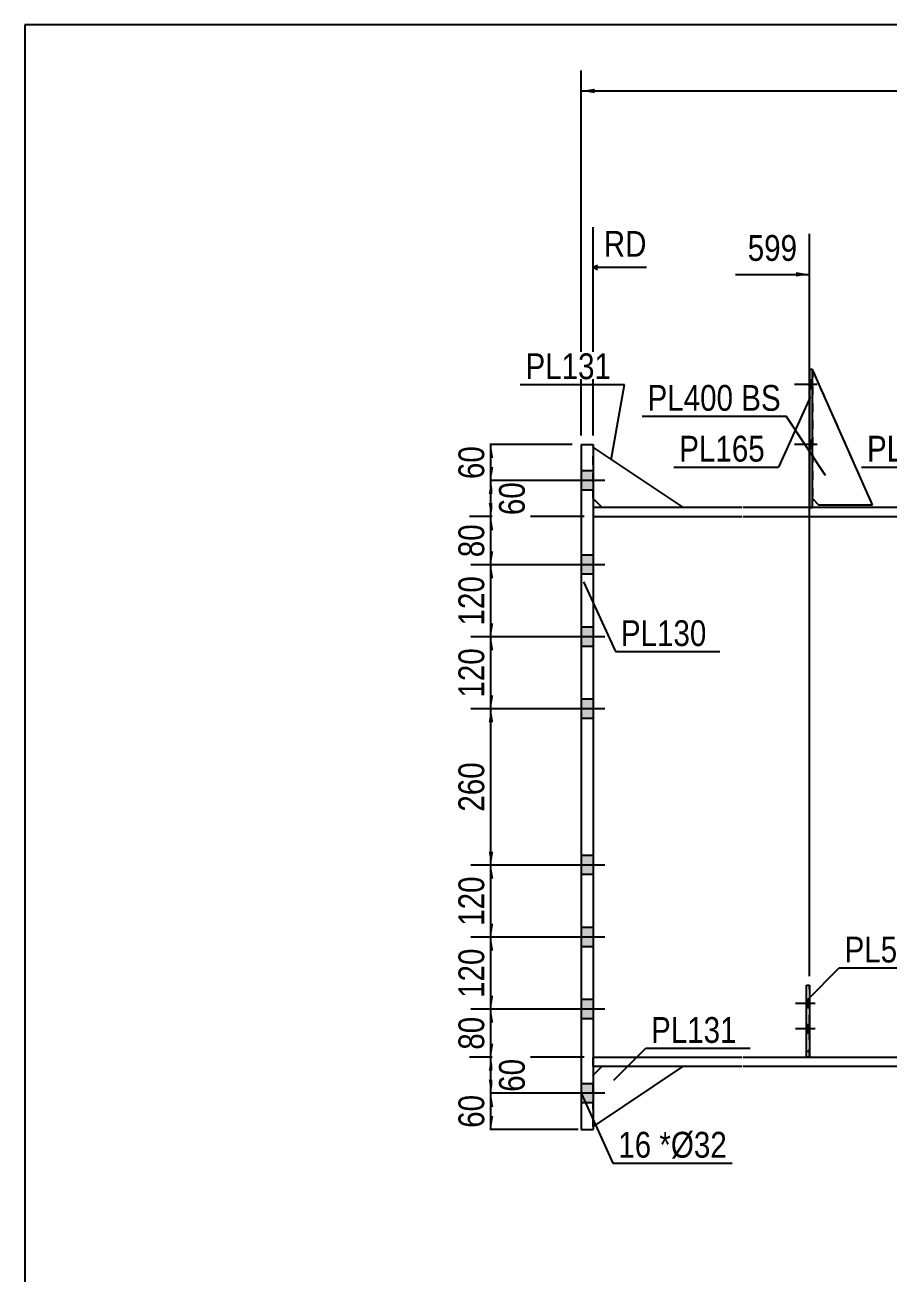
# Model space of a CAD drawing. Header units: millimetres. Extents: x -66 to 337, y -192 to 85.
# Drawn here: x -63.1 to 32.7, y -53.9 to 84.6 of the extents above; entities that cross this region are included whole.
import ezdxf

# ---------------------------------------------------------------- set-up
doc = ezdxf.new("R2010")
doc.units = ezdxf.units.MM
doc.linetypes.add('DXK_LINE_DOT1', pattern=[1.8814, 0.9407, -0.9407])
doc.linetypes.add('DXK_LINE_DOT2', pattern=[3.9198, 1.9599, -1.9599])
doc.styles.add('Arial Narrow', font='ARIALN.TTF', dxfattribs={"height": 0.2})

# ---------------------------------------------------------------- blocks, each defined once
blk = doc.blocks.new('Unknown-627020122-1200')
at = {"color": 5, "linetype": 'Continuous'}
for p, q in [((336.94, 84.57), (-63.06, 84.57)), ((-63.06, 84.57), (-63.06, -192.43))]:
    blk.add_line(p, q, dxfattribs=at)
blk = doc.blocks.new('Part-627020122-1307 - 1220')
at = {"color": 2, "linetype": 'Continuous'}
for p, q in [((31.02, 31.33), (24.36, 46.33)), ((24.36, 32), (25.02, 31.33)), ((25.02, 31.33), (31.02, 31.33))]:
    blk.add_line(p, q, dxfattribs=at)
at = {"color": 7, "linetype": 'DXK_LINE_DOT1'}
blk.add_line((24.36, 46.33), (24.36, 32), dxfattribs=at)
blk = doc.blocks.new('Part-627020122-1329 - 1220')
at = {"color": 2, "linetype": 'Continuous'}
for p, q in [((23.7, -29.99), (23.7, -21.99)), ((23.7, -21.99), (24.03, -21.99)), ((24.03, -21.99), (24.03, -29.99)), ((24.03, -29.99), (23.7, -29.99))]:
    blk.add_line(p, q, dxfattribs=at)
at = {"color": 7, "linetype": 'DXK_LINE_DOT1'}
blk.add_line((23.7, -29.33), (24.03, -29.33), dxfattribs=at)
blk = doc.blocks.new('Part-627020122-1516 - 1220')
at = {"color": 2, "linetype": 'Continuous'}
for p, q in [((0, 31), (0, 30)), ((16.53, 31), (0, 31)), ((37.56, 31), (16.63, 31)), ((58.39, 31), (37.66, 31)), ((65.03, 31), (58.49, 31)), ((65.03, 30), (65.03, 31)), ((0, 30), (16.53, 30)), ((16.63, 30), (37.56, 30)), ((37.66, 30), (58.39, 30)), ((58.49, 30), (65.03, 30))]:
    blk.add_line(p, q, dxfattribs=at)
blk = doc.blocks.new('Part-627020122-1648 - 1220')
at = {"color": 2, "linetype": 'Continuous'}
for p, q in [((0, -31), (0, -30)), ((0, -30), (16.53, -30)), ((16.63, -30), (37.56, -30)), ((37.66, -30), (58.39, -30)), ((58.49, -30), (65.03, -30)), ((65.03, -31), (65.03, -30)), ((0, -31), (16.53, -31)), ((16.63, -31), (37.56, -31)), ((37.66, -31), (58.39, -31)), ((58.49, -31), (65.03, -31))]:
    blk.add_line(p, q, dxfattribs=at)
blk = doc.blocks.new('Part-627020122-1692 - 1220')
at = {"color": 2, "linetype": 'Continuous'}
for p, q in [((-1.33, 38), (0, 38)), ((-1.33, 38), (-1.33, -38)), ((0, 38), (0, -38)), ((-1.33, -38), (0, -38))]:
    blk.add_line(p, q, dxfattribs=at)
blk = doc.blocks.new('Part-627020122-1714 - 1220')
at = {"color": 2, "linetype": 'Continuous'}
for p, q in [((10, -31), (0, -37.67)), ((0, -32), (1, -31))]:
    blk.add_line(p, q, dxfattribs=at)
at = {"color": 7, "linetype": 'DXK_LINE_DOT1'}
for p, q in [((1, -31), (10, -31)), ((0, -37.67), (0, -32))]:
    blk.add_line(p, q, dxfattribs=at)
blk = doc.blocks.new('Part-627020122-1719 - 1220')
at = {"color": 2, "linetype": 'Continuous'}
for p, q in [((0, 37.67), (10, 31)), ((1, 31), (0, 32))]:
    blk.add_line(p, q, dxfattribs=at)
at = {"color": 7, "linetype": 'DXK_LINE_DOT1'}
for p, q in [((0, 32), (0, 37.67)), ((10, 31), (1, 31))]:
    blk.add_line(p, q, dxfattribs=at)
blk = doc.blocks.new('Part-627020122-1792 - 1220')
at = {"color": 2, "linetype": 'Continuous'}
for p, q in [((24.36, 46.33), (24.02, 46.33)), ((24.02, 46.33), (24.02, 31)), ((24.36, 31), (24.36, 46.33))]:
    blk.add_line(p, q, dxfattribs=at)
at = {"color": 7, "linetype": 'DXK_LINE_DOT1'}
blk.add_line((24.02, 31), (24.36, 31), dxfattribs=at)
blk = doc.blocks.new('Part-627020122-1829 - 1220')
at = {"color": 7, "linetype": 'DXK_LINE_DOT1'}
for p, q in [((31.02, 31.33), (24.36, 46.33)), ((24.36, 32), (25.02, 31.33)), ((25.02, 31.33), (31.02, 31.33))]:
    blk.add_line(p, q, dxfattribs=at)
blk = doc.blocks.new('Part-627020122-1834 - 1220')
at = {"color": 7, "linetype": 'DXK_LINE_DOT1'}
for p, q in [((23.7, -29.99), (23.7, -21.99)), ((23.7, -21.99), (24.03, -21.99)), ((24.03, -29.99), (24.03, -21.99)), ((24.03, -29.99), (23.7, -29.99))]:
    blk.add_line(p, q, dxfattribs=at)
blk = doc.blocks.new('Part-627020122-1931 - 1220')
at = {"color": 7, "linetype": 'DXK_LINE_DOT1'}
for p, q in [((0, 30), (0, -30)), ((0, 30), (16.53, 30)), ((16.63, 30), (37.56, 30)), ((37.66, 30), (58.39, 30)), ((58.49, 30), (71.56, 30)), ((71.66, 30), (92.58, 30)), ((92.68, 30), (113.42, 30)), ((113.52, 30), (134.44, 30)), ((134.54, 30), (141.08, 30)), ((141.08, 30), (141.08, -30)), ((0, -30), (16.53, -30)), ((16.63, -30), (37.56, -30)), ((37.66, -30), (58.39, -30)), ((58.49, -30), (71.56, -30)), ((71.66, -30), (92.58, -30)), ((92.68, -30), (113.42, -30)), ((113.52, -30), (134.44, -30)), ((134.54, -30), (141.08, -30))]:
    blk.add_line(p, q, dxfattribs=at)
blk = doc.blocks.new('Bolt-627020122-1932 - 1220')
at = {"linetype": 'Continuous'}
for points in [[(-1.33, 35.07), (-1.33, 32.93), (0, 32.93), (0, 35.07)], [(-1.33, 35.07), (-1.33, 32.93), (0, 32.93), (0, 35.07)], [(-1.33, 25.73), (-1.33, 23.6), (0, 23.6), (0, 25.73)], [(-1.33, 25.73), (-1.33, 23.6), (0, 23.6), (0, 25.73)], [(-1.33, 17.73), (-1.33, 15.6), (0, 15.6), (0, 17.73)], [(-1.33, 17.73), (-1.33, 15.6), (0, 15.6), (0, 17.73)], [(-1.33, 9.73), (-1.33, 7.6), (0, 7.6), (0, 9.73)], [(-1.33, 9.73), (-1.33, 7.6), (0, 7.6), (0, 9.73)], [(-1.33, -7.6), (-1.33, -9.73), (0, -9.73), (0, -7.6)], [(-1.33, -7.6), (-1.33, -9.73), (0, -9.73), (0, -7.6)], [(-1.33, -15.6), (-1.33, -17.73), (0, -17.73), (0, -15.6)], [(-1.33, -15.6), (-1.33, -17.73), (0, -17.73), (0, -15.6)], [(-1.33, -23.6), (-1.33, -25.73), (0, -25.73), (0, -23.6)], [(-1.33, -23.6), (-1.33, -25.73), (0, -25.73), (0, -23.6)], [(-1.33, -32.93), (-1.33, -35.07), (0, -35.07), (0, -32.93)], [(-1.33, -32.93), (-1.33, -35.07), (0, -35.07), (0, -32.93)]]:
    blk.add_hatch(color=3, dxfattribs=at).paths.add_polyline_path(points)
at = {"color": 3, "linetype": 'Continuous'}
for p, q in [((0, 35.07), (-1.33, 35.07)), ((0, 35.07), (-1.33, 35.07)), ((1.32, 34), (-6.67, 34)), ((1.32, 34), (-6.67, 34)), ((0, 32.93), (-1.33, 32.93)), ((0, 32.93), (-1.33, 32.93)), ((0, 25.73), (-1.33, 25.73)), ((0, 25.73), (-1.33, 25.73)), ((1.32, 24.67), (-6.67, 24.67)), ((1.32, 24.67), (-6.67, 24.67)), ((0, 23.6), (-1.33, 23.6)), ((0, 23.6), (-1.33, 23.6)), ((1.32, 16.67), (-6.67, 16.67)), ((1.32, 16.67), (-6.67, 16.67)), ((0, 17.73), (-1.33, 17.73)), ((0, 17.73), (-1.33, 17.73)), ((0, 15.6), (-1.33, 15.6)), ((0, 15.6), (-1.33, 15.6)), ((0, 9.73), (-1.33, 9.73)), ((0, 9.73), (-1.33, 9.73)), ((1.32, 8.67), (-6.67, 8.67)), ((1.32, 8.67), (-6.67, 8.67)), ((0, 7.6), (-1.33, 7.6)), ((0, 7.6), (-1.33, 7.6)), ((0, -7.6), (-1.33, -7.6)), ((0, -7.6), (-1.33, -7.6)), ((1.32, -8.67), (-6.67, -8.67)), ((1.32, -8.67), (-6.67, -8.67)), ((0, -9.73), (-1.33, -9.73)), ((0, -9.73), (-1.33, -9.73)), ((0, -15.6), (-1.33, -15.6)), ((0, -15.6), (-1.33, -15.6)), ((1.32, -16.67), (-6.67, -16.67)), ((1.32, -16.67), (-6.67, -16.67)), ((0, -17.73), (-1.33, -17.73)), ((0, -17.73), (-1.33, -17.73)), ((1.32, -24.67), (-6.67, -24.67)), ((1.32, -24.67), (-6.67, -24.67)), ((0, -23.6), (-1.33, -23.6)), ((0, -23.6), (-1.33, -23.6)), ((0, -25.73), (-1.33, -25.73)), ((0, -25.73), (-1.33, -25.73)), ((0, -32.93), (-1.33, -32.93)), ((0, -32.93), (-1.33, -32.93)), ((1.32, -34), (-6.67, -34)), ((1.32, -34), (-6.67, -34)), ((0, -35.07), (-1.33, -35.07)), ((0, -35.07), (-1.33, -35.07))]:
    blk.add_line(p, q, dxfattribs=at)
blk = doc.blocks.new('Bolt-627020122-1934 - 1220')
at = {"linetype": 'Continuous'}
for points in [[(24.36, 44.2), (24.36, 45.13), (24.02, 45.13), (24.02, 44.2)], [(24.36, 44.2), (24.36, 45.13), (24.02, 45.13), (24.02, 44.2)], [(24.36, 44.2), (24.36, 45.13), (24.02, 45.13), (24.02, 44.2)], [(24.36, 37.53), (24.36, 38.47), (24.02, 38.47), (24.02, 37.53)], [(24.36, 37.53), (24.36, 38.47), (24.02, 38.47), (24.02, 37.53)], [(24.36, 37.53), (24.36, 38.47), (24.02, 38.47), (24.02, 37.53)]]:
    blk.add_hatch(color=3, dxfattribs=at).paths.add_polyline_path(points)
at = {"color": 3, "linetype": 'Continuous'}
for p, q in [((24.89, 44.67), (22.36, 44.67)), ((24.89, 44.67), (22.36, 44.67)), ((24.89, 44.67), (22.36, 44.67)), ((24.36, 45.13), (24.02, 45.13)), ((24.36, 45.13), (24.02, 45.13)), ((24.36, 45.13), (24.02, 45.13)), ((24.36, 44.2), (24.02, 44.2)), ((24.36, 44.2), (24.02, 44.2)), ((24.36, 44.2), (24.02, 44.2)), ((24.89, 38), (22.36, 38)), ((24.89, 38), (22.36, 38)), ((24.89, 38), (22.36, 38)), ((24.36, 38.47), (24.02, 38.47)), ((24.36, 38.47), (24.02, 38.47)), ((24.36, 38.47), (24.02, 38.47)), ((24.36, 37.53), (24.02, 37.53)), ((24.36, 37.53), (24.02, 37.53)), ((24.36, 37.53), (24.02, 37.53))]:
    blk.add_line(p, q, dxfattribs=at)
blk = doc.blocks.new('Bolt-627020122-1938 - 1220')
at = {"color": 3, "linetype": 'DXK_LINE_DOT2'}
for p, q in [((24.67, -24.05), (22.47, -24.05)), ((24.03, -23.59), (23.7, -23.59)), ((24.03, -24.52), (23.7, -24.52)), ((24.67, -26.86), (22.47, -26.86)), ((24.03, -26.39), (23.7, -26.39)), ((24.03, -27.33), (23.7, -27.33))]:
    blk.add_line(p, q, dxfattribs=at)
blk = doc.blocks.new('Bolt-627020122-1950 - 1220')
at = {"linetype": 'Continuous'}
for points in [[(24.03, -24.52), (24.03, -23.59), (23.7, -23.59), (23.7, -24.52)], [(24.03, -27.33), (24.03, -26.39), (23.7, -26.39), (23.7, -27.33)]]:
    blk.add_hatch(color=3, dxfattribs=at).paths.add_polyline_path(points)
at = {"color": 3, "linetype": 'Continuous'}
for p, q in [((24.67, -24.05), (22.47, -24.05)), ((24.03, -23.59), (23.7, -23.59)), ((24.03, -24.52), (23.7, -24.52)), ((24.67, -26.86), (22.47, -26.86)), ((24.03, -26.39), (23.7, -26.39)), ((24.03, -27.33), (23.7, -27.33))]:
    blk.add_line(p, q, dxfattribs=at)
blk = doc.blocks.new('StraightDimension-627020122-2266 - 1220')
at = {"linetype": 'Continuous'}
blk.add_hatch(color=7, dxfattribs=at).paths.add_polyline_path([(0.17, 77), (-1.33, 77.25), (0.17, 77.5)])
at = {"color": 7, "linetype": 'Continuous'}
for p, q in [((-1.33, 39), (-1.33, 79.5)), ((-1.33, 77.25), (285.2, 77.25))]:
    blk.add_line(p, q, dxfattribs=at)
blk = doc.blocks.new('StraightDimension-627020122-5491 - 1220')
at = {"linetype": 'Continuous'}
blk.add_hatch(color=7, dxfattribs=at).paths.add_polyline_path([(22.53, 57.14), (24.03, 56.89), (22.53, 56.64)])
at = {"color": 7, "linetype": 'Continuous'}
for p, q in [((24.03, -20.99), (24.03, 61.39)), ((15.8, 56.89), (24.03, 56.89))]:
    blk.add_line(p, q, dxfattribs=at)
at = {"color": 0, "linetype": 'Continuous'}
blk.add_wipeout([(6.53, 58.24), (6.53, 62.44), (0.59, 62.44), (0.59, 58.24)], dxfattribs=at)
at = {"color": 7, "linetype": 'Continuous'}
for p, q in [((0, 39), (0, 62.14)), ((0.5, 57.89), (0, 57.64)), ((0.5, 57.39), (0, 57.64)), ((5.93, 57.64), (0, 57.64))]:
    blk.add_line(p, q, dxfattribs=at)
at = {"color": 3, "linetype": 'Continuous', "style": 'Arial Narrow'}
blk.add_text('RD', height=2.863, dxfattribs=at).set_placement((1.19, 58.84))
at = {"color": 0}
blk.add_wipeout([(23.26, 57.79), (23.26, 61.99), (16.57, 61.99), (16.57, 57.79)], dxfattribs=at)
at = {"color": 3, "style": 'Arial Narrow'}
blk.add_text('599', height=2.863, dxfattribs=at).set_placement((17.17, 58.39))
blk = doc.blocks.new('StraightDimension-627020122-2148 - 1220')
at = {"linetype": 'Continuous'}
for points in [[(-11.58, -18.17), (-11.33, -16.67), (-11.08, -18.17)], [(-11.08, -23.16), (-11.33, -24.66), (-11.58, -23.16)]]:
    blk.add_hatch(color=7, dxfattribs=at).paths.add_polyline_path(points)
at = {"color": 7, "linetype": 'Continuous'}
for p, q in [((-1, -16.67), (-13.58, -16.67)), ((-11.33, -24.66), (-11.33, -16.67)), ((-1, -24.66), (-13.58, -24.66))]:
    blk.add_line(p, q, dxfattribs=at)
at = {"color": 0}
blk.add_wipeout([(-11.48, -17.32), (-15.68, -17.32), (-15.68, -24.01), (-11.48, -24.01)], dxfattribs=at)
at = {"color": 3, "style": 'Arial Narrow'}
blk.add_text('120', height=2.863, rotation=90.0002, dxfattribs=at).set_placement((-12.08, -23.41))
blk = doc.blocks.new('StraightDimension-627020122-2189 - 1220')
at = {"linetype": 'Continuous'}
for points in [[(-11.58, 28.5), (-11.33, 30), (-11.08, 28.5)], [(-11.08, 26.16), (-11.33, 24.66), (-11.58, 26.16)]]:
    blk.add_hatch(color=7, dxfattribs=at).paths.add_polyline_path(points)
at = {"color": 7, "linetype": 'Continuous'}
for p, q in [((-1, 30), (-13.58, 30)), ((-11.33, 24.66), (-11.33, 30)), ((-1, 24.66), (-13.58, 24.66))]:
    blk.add_line(p, q, dxfattribs=at)
at = {"color": 0}
blk.add_wipeout([(-11.48, 29.76), (-15.68, 29.76), (-15.68, 24.9), (-11.48, 24.9)], dxfattribs=at)
at = {"color": 3, "style": 'Arial Narrow'}
blk.add_text('80', height=2.863, rotation=90.0002, dxfattribs=at).set_placement((-12.08, 25.5))
blk = doc.blocks.new('StraightDimension-627020122-2159 - 1220')
at = {"linetype": 'Continuous'}
for points in [[(-11.58, -10.17), (-11.33, -8.67), (-11.08, -10.17)], [(-11.08, -15.17), (-11.33, -16.67), (-11.58, -15.17)]]:
    blk.add_hatch(color=7, dxfattribs=at).paths.add_polyline_path(points)
at = {"color": 7, "linetype": 'Continuous'}
for p, q in [((-1, -8.67), (-13.58, -8.67)), ((-11.33, -16.67), (-11.33, -8.67)), ((-1, -16.67), (-13.58, -16.67))]:
    blk.add_line(p, q, dxfattribs=at)
at = {"color": 0}
blk.add_wipeout([(-11.48, -9.32), (-15.68, -9.32), (-15.68, -16.01), (-11.48, -16.01)], dxfattribs=at)
at = {"color": 3, "style": 'Arial Narrow'}
blk.add_text('120', height=2.863, rotation=90.0002, dxfattribs=at).set_placement((-12.08, -15.41))
blk = doc.blocks.new('StraightDimension-627020122-2166 - 1220')
at = {"linetype": 'Continuous'}
for points in [[(-11.58, 7.17), (-11.33, 8.67), (-11.08, 7.17)], [(-11.08, -7.17), (-11.33, -8.67), (-11.58, -7.17)]]:
    blk.add_hatch(color=7, dxfattribs=at).paths.add_polyline_path(points)
at = {"color": 7, "linetype": 'Continuous'}
for p, q in [((-1, 8.67), (-13.58, 8.67)), ((-11.33, -8.67), (-11.33, 8.67)), ((-1, -8.67), (-13.58, -8.67))]:
    blk.add_line(p, q, dxfattribs=at)
at = {"color": 0}
blk.add_wipeout([(-11.48, 3.34), (-15.68, 3.34), (-15.68, -3.34), (-11.48, -3.34)], dxfattribs=at)
at = {"color": 3, "style": 'Arial Narrow'}
blk.add_text('260', height=2.863, rotation=90.0002, dxfattribs=at).set_placement((-12.08, -2.74))
blk = doc.blocks.new('StraightDimension-627020122-2173 - 1220')
at = {"linetype": 'Continuous'}
for points in [[(-11.58, 15.17), (-11.33, 16.67), (-11.08, 15.17)], [(-11.08, 10.17), (-11.33, 8.67), (-11.58, 10.17)]]:
    blk.add_hatch(color=7, dxfattribs=at).paths.add_polyline_path(points)
at = {"color": 7, "linetype": 'Continuous'}
for p, q in [((-1, 16.67), (-13.58, 16.67)), ((-11.33, 8.67), (-11.33, 16.67)), ((-1, 8.67), (-13.58, 8.67))]:
    blk.add_line(p, q, dxfattribs=at)
at = {"color": 0}
blk.add_wipeout([(-11.48, 16.01), (-15.68, 16.01), (-15.68, 9.32), (-11.48, 9.32)], dxfattribs=at)
at = {"color": 3, "style": 'Arial Narrow'}
blk.add_text('120', height=2.863, rotation=90.0002, dxfattribs=at).set_placement((-12.08, 9.92))
blk = doc.blocks.new('StraightDimension-627020122-2180 - 1220')
at = {"linetype": 'Continuous'}
for points in [[(-11.58, 23.16), (-11.33, 24.66), (-11.08, 23.16)], [(-11.08, 18.17), (-11.33, 16.67), (-11.58, 18.17)]]:
    blk.add_hatch(color=7, dxfattribs=at).paths.add_polyline_path(points)
at = {"color": 7, "linetype": 'Continuous'}
for p, q in [((-1, 24.66), (-13.58, 24.66)), ((-11.33, 16.67), (-11.33, 24.66)), ((-1, 16.67), (-13.58, 16.67))]:
    blk.add_line(p, q, dxfattribs=at)
at = {"color": 0}
blk.add_wipeout([(-11.48, 24.01), (-15.68, 24.01), (-15.68, 17.32), (-11.48, 17.32)], dxfattribs=at)
at = {"color": 3, "style": 'Arial Narrow'}
blk.add_text('120', height=2.863, rotation=90.0002, dxfattribs=at).set_placement((-12.08, 17.92))
blk = doc.blocks.new('StraightDimension-627020122-2196 - 1220')
at = {"linetype": 'Continuous'}
for points in [[(-11.58, 32.5), (-11.33, 34), (-11.08, 32.5)], [(-11.08, 31.5), (-11.33, 30), (-11.58, 31.5)]]:
    blk.add_hatch(color=7, dxfattribs=at).paths.add_polyline_path(points)
at = {"color": 7, "linetype": 'Continuous'}
for p, q in [((-1, 34), (-13.73, 34)), ((-11.33, 30), (-11.33, 34)), ((-1, 30), (-13.73, 30))]:
    blk.add_line(p, q, dxfattribs=at)
at = {"color": 0}
blk.add_wipeout([(-6.98, 34.43), (-11.18, 34.43), (-11.18, 29.57), (-6.98, 29.57)], dxfattribs=at)
at = {"color": 3, "style": 'Arial Narrow'}
blk.add_text('60', height=2.863, rotation=90.0002, dxfattribs=at).set_placement((-7.58, 30.17))
blk = doc.blocks.new('StraightDimension-627020122-2212 - 1220')
at = {"linetype": 'Continuous'}
for points in [[(-11.58, 36.5), (-11.33, 38), (-11.08, 36.5)], [(-11.08, 35.5), (-11.33, 34), (-11.58, 35.5)]]:
    blk.add_hatch(color=7, dxfattribs=at).paths.add_polyline_path(points)
at = {"color": 7, "linetype": 'Continuous'}
for p, q in [((-2.33, 38), (-13.58, 38)), ((-11.33, 34), (-11.33, 38)), ((-1, 34), (-13.58, 34))]:
    blk.add_line(p, q, dxfattribs=at)
at = {"color": 0}
blk.add_wipeout([(-11.48, 38.43), (-15.68, 38.43), (-15.68, 33.57), (-11.48, 33.57)], dxfattribs=at)
at = {"color": 3, "style": 'Arial Narrow'}
blk.add_text('60', height=2.863, rotation=90.0002, dxfattribs=at).set_placement((-12.08, 34.17))
blk = doc.blocks.new('StraightDimension-627020122-2229 - 1220')
at = {"linetype": 'Continuous'}
for points in [[(-11.58, -26.16), (-11.33, -24.66), (-11.08, -26.16)], [(-11.08, -28.5), (-11.33, -30), (-11.58, -28.5)]]:
    blk.add_hatch(color=7, dxfattribs=at).paths.add_polyline_path(points)
at = {"color": 7, "linetype": 'Continuous'}
for p, q in [((-1, -24.66), (-13.58, -24.66)), ((-11.33, -30), (-11.33, -24.66)), ((-1, -30), (-13.58, -30))]:
    blk.add_line(p, q, dxfattribs=at)
at = {"color": 0}
blk.add_wipeout([(-11.48, -24.9), (-15.68, -24.9), (-15.68, -29.76), (-11.48, -29.76)], dxfattribs=at)
at = {"color": 3, "style": 'Arial Narrow'}
blk.add_text('80', height=2.863, rotation=90.0002, dxfattribs=at).set_placement((-12.08, -29.16))
blk = doc.blocks.new('StraightDimension-627020122-2235 - 1220')
at = {"linetype": 'Continuous'}
for points in [[(-11.58, -31.5), (-11.33, -30), (-11.08, -31.5)], [(-11.08, -32.5), (-11.33, -34), (-11.58, -32.5)]]:
    blk.add_hatch(color=7, dxfattribs=at).paths.add_polyline_path(points)
at = {"color": 7, "linetype": 'Continuous'}
for p, q in [((-1, -30), (-13.73, -30)), ((-11.33, -34), (-11.33, -30)), ((-1, -34), (-13.73, -34))]:
    blk.add_line(p, q, dxfattribs=at)
at = {"color": 0}
blk.add_wipeout([(-6.98, -29.57), (-11.18, -29.57), (-11.18, -34.43), (-6.98, -34.43)], dxfattribs=at)
at = {"color": 3, "style": 'Arial Narrow'}
blk.add_text('60', height=2.863, rotation=90.0002, dxfattribs=at).set_placement((-7.58, -33.83))
blk = doc.blocks.new('StraightDimension-627020122-2250 - 1220')
at = {"linetype": 'Continuous'}
for points in [[(-11.58, -35.5), (-11.33, -34), (-11.08, -35.5)], [(-11.08, -36.5), (-11.33, -38), (-11.58, -36.5)]]:
    blk.add_hatch(color=7, dxfattribs=at).paths.add_polyline_path(points)
at = {"color": 7, "linetype": 'Continuous'}
for p, q in [((-1, -34), (-13.58, -34)), ((-11.33, -38), (-11.33, -34)), ((-1.67, -38), (-13.58, -38))]:
    blk.add_line(p, q, dxfattribs=at)
at = {"color": 0}
blk.add_wipeout([(-11.48, -33.57), (-15.68, -33.57), (-15.68, -38.43), (-11.48, -38.43)], dxfattribs=at)
at = {"color": 3, "style": 'Arial Narrow'}
blk.add_text('60', height=2.863, rotation=90.0002, dxfattribs=at).set_placement((-12.08, -37.83))
blk = doc.blocks.new('Mark-627020122-1715 - 1220')
at = {"color": 0}
blk.add_wipeout([(2, 45.26), (2, 48.26), (-7.5, 48.26), (-7.5, 45.26)], dxfattribs=at)
blk.add_wipeout([(2, 45.26), (2, 48.26), (-7.5, 48.26), (-7.5, 45.26)], dxfattribs=at)
at = {"color": 7, "linetype": 'Continuous'}
for p in [(-8.1, 44.66), (2.02, 36.31)]:
    blk.add_line(p, (3.5, 44.66), dxfattribs=at)
at = {"color": 3, "style": 'Arial Narrow'}
blk.add_text('PL131', height=2.863, dxfattribs=at).set_placement((-7.5, 45.26))
blk = doc.blocks.new('Mark-627020122-1688 - 1220')
at = {"color": 0}
blk.add_wipeout([(12.59, 15.64), (12.59, 18.64), (3.09, 18.64), (3.09, 15.64)], dxfattribs=at)
blk.add_wipeout([(12.59, 15.64), (12.59, 18.64), (3.09, 18.64), (3.09, 15.64)], dxfattribs=at)
at = {"color": 7, "linetype": 'Continuous'}
for p, q in [((-1.05, 22.78), (2.49, 15.04)), ((2.49, 15.04), (14.09, 15.04))]:
    blk.add_line(p, q, dxfattribs=at)
at = {"color": 3, "style": 'Arial Narrow'}
blk.add_text('PL130', height=2.863, dxfattribs=at).set_placement((3.09, 15.64))
blk = doc.blocks.new('Mark-627020122-1710 - 1220')
at = {"color": 0}
blk.add_wipeout([(15.94, -28.4), (15.94, -25.4), (6.44, -25.4), (6.44, -28.4)], dxfattribs=at)
blk.add_wipeout([(15.94, -28.4), (15.94, -25.4), (6.44, -25.4), (6.44, -28.4)], dxfattribs=at)
at = {"color": 7, "linetype": 'Continuous'}
for p, q in [((2.3, -32.54), (5.84, -29)), ((5.84, -29), (17.44, -29))]:
    blk.add_line(p, q, dxfattribs=at)
at = {"color": 3, "style": 'Arial Narrow'}
blk.add_text('PL131', height=2.863, dxfattribs=at).set_placement((6.44, -28.4))
blk = doc.blocks.new('Mark-627020122-1788 - 1220')
at = {"color": 7, "linetype": 'Continuous'}
blk.add_line((24.11, 43.25), (20.57, 35.51), dxfattribs=at)
at = {"color": 0}
blk.add_wipeout([(19.07, 36.11), (19.07, 39.11), (9.57, 39.11), (9.57, 36.11)], dxfattribs=at)
blk.add_wipeout([(19.07, 36.11), (19.07, 39.11), (9.57, 39.11), (9.57, 36.11)], dxfattribs=at)
at = {"color": 7, "linetype": 'Continuous'}
blk.add_line((8.97, 35.51), (20.57, 35.51), dxfattribs=at)
at = {"color": 3, "style": 'Arial Narrow'}
blk.add_text('PL165', height=2.863, dxfattribs=at).set_placement((9.57, 36.11))
blk = doc.blocks.new('Mark-627020122-1857 - 1220')
at = {"color": 7, "linetype": 'Continuous'}
blk.add_line((44.94, 43.25), (41.41, 35.51), dxfattribs=at)
at = {"color": 0}
blk.add_wipeout([(39.91, 36.11), (39.91, 39.11), (30.41, 39.11), (30.41, 36.11)], dxfattribs=at)
blk.add_wipeout([(39.91, 36.11), (39.91, 39.11), (30.41, 39.11), (30.41, 36.11)], dxfattribs=at)
at = {"color": 7, "linetype": 'Continuous'}
blk.add_line((29.81, 35.51), (41.41, 35.51), dxfattribs=at)
at = {"color": 3, "style": 'Arial Narrow'}
blk.add_text('PL165', height=2.863, dxfattribs=at).set_placement((30.41, 36.11))
blk = doc.blocks.new('MarkSet-627020122-2468 - 1220')
at = {"color": 0}
for points in [[(15.55, 41.75), (15.55, 44.75), (6.05, 44.75), (6.05, 41.75)], [(20.84, 41.75), (20.84, 44.75), (16.45, 44.75), (16.45, 41.75)]]:
    blk.add_wipeout(points, dxfattribs=at)
for points in [[(15.55, 41.75), (15.55, 44.75), (6.05, 44.75), (6.05, 41.75)], [(20.84, 41.75), (20.84, 44.75), (16.45, 44.75), (16.45, 41.75)]]:
    blk.add_wipeout(points, dxfattribs=at)
at = {"color": 7, "linetype": 'Continuous'}
for p in [(5.45, 41.15), (25.8, 34.56)]:
    blk.add_line(p, (21.44, 41.15), dxfattribs=at)
at = {"color": 3, "style": 'Arial Narrow'}
for s, p in [('PL400', (6.05, 41.75)), ('BS', (16.45, 41.75))]:
    blk.add_text(s, height=2.863, dxfattribs=at).set_placement(p)
blk = doc.blocks.new('MarkSet-627020122-2531 - 1220')
at = {"color": 0}
for points in [[(37.43, -19.48), (37.43, -16.48), (27.92, -16.48), (27.92, -19.48)], [(42.71, -19.48), (42.71, -16.48), (38.33, -16.48), (38.33, -19.48)]]:
    blk.add_wipeout(points, dxfattribs=at)
for points in [[(37.43, -19.48), (37.43, -16.48), (27.92, -16.48), (27.92, -19.48)], [(42.71, -19.48), (42.71, -16.48), (38.33, -16.48), (38.33, -19.48)]]:
    blk.add_wipeout(points, dxfattribs=at)
at = {"color": 7, "linetype": 'Continuous'}
for p, q in [((23.79, -23.61), (27.32, -20.08)), ((27.32, -20.08), (43.31, -20.08))]:
    blk.add_line(p, q, dxfattribs=at)
at = {"color": 3, "style": 'Arial Narrow'}
for s, p in [('PL526', (27.92, -19.48)), ('BS', (38.33, -19.48))]:
    blk.add_text(s, height=2.863, dxfattribs=at).set_placement(p)
blk = doc.blocks.new('Mark-627020122-4550 - 1220')
at = {"color": 0}
for points in [[(6.46, -41.14), (6.46, -38.14), (2.8, -38.14), (2.8, -41.14)], [(8.64, -41.14), (8.64, -38.14), (7.36, -38.14), (7.36, -41.14)]]:
    blk.add_wipeout(points, dxfattribs=at)
for points in [[(6.46, -41.14), (6.46, -38.14), (2.8, -38.14), (2.8, -41.14)], [(8.64, -41.14), (8.64, -38.14), (7.36, -38.14), (7.36, -41.14)]]:
    blk.add_wipeout(points, dxfattribs=at)
at = {"color": 7, "linetype": 'Continuous'}
blk.add_line((-1.33, -34), (2.2, -41.74), dxfattribs=at)
at = {"color": 3, "style": 'Arial Narrow'}
blk.add_text('16', height=2.863, dxfattribs=at).set_placement((2.8, -41.14))
at = {"color": 0}
blk.add_wipeout([(14.85, -41.14), (14.85, -38.14), (8.64, -38.14), (8.64, -41.14)], dxfattribs=at)
blk.add_wipeout([(14.85, -41.14), (14.85, -38.14), (8.64, -38.14), (8.64, -41.14)], dxfattribs=at)
at = {"color": 7, "linetype": 'Continuous'}
blk.add_line((2.2, -41.74), (15.45, -41.74), dxfattribs=at)
at = {"color": 3, "style": 'Arial Narrow'}
for s, height, p in [('*', 2.86, (7.36, -41.14)), ('Ø32', 2.863, (8.64, -41.14))]:
    blk.add_text(s, height=height, dxfattribs=at).set_placement(p)

msp = doc.modelspace()

# ---------------------------------------------------------------- block references
for name in ['Unknown-627020122-1200', 'Part-627020122-1792 - 1220', 'Part-627020122-1307 - 1220', 'Part-627020122-1829 - 1220', 'Bolt-627020122-1934 - 1220', 'Part-627020122-1692 - 1220', 'Part-627020122-1719 - 1220', 'Bolt-627020122-1932 - 1220', 'Part-627020122-1516 - 1220', 'Part-627020122-1931 - 1220', 'Part-627020122-1329 - 1220', 'Part-627020122-1834 - 1220', 'Bolt-627020122-1938 - 1220', 'Bolt-627020122-1950 - 1220', 'Part-627020122-1648 - 1220', 'Part-627020122-1714 - 1220']:
    msp.add_blockref(name, (0, 0))

# ---------------------------------------------------------------- next in the draw order: block references
for name in ['StraightDimension-627020122-2266 - 1220', 'StraightDimension-627020122-2189 - 1220', 'StraightDimension-627020122-2148 - 1220', 'Mark-627020122-1710 - 1220']:
    msp.add_blockref(name, (0, 0))

# ---------------------------------------------------------------- next in the draw order: block references
for name in ['StraightDimension-627020122-5491 - 1220', 'Mark-627020122-1857 - 1220', 'StraightDimension-627020122-2196 - 1220', 'StraightDimension-627020122-2159 - 1220', 'StraightDimension-627020122-2229 - 1220']:
    msp.add_blockref(name, (0, 0))

# ---------------------------------------------------------------- next in the draw order: block references
for name in ['Mark-627020122-1788 - 1220', 'StraightDimension-627020122-2212 - 1220', 'StraightDimension-627020122-2166 - 1220', 'MarkSet-627020122-2531 - 1220', 'StraightDimension-627020122-2235 - 1220']:
    msp.add_blockref(name, (0, 0))

# ---------------------------------------------------------------- next in the draw order: block references
for name in ['Mark-627020122-1715 - 1220', 'MarkSet-627020122-2468 - 1220', 'StraightDimension-627020122-2173 - 1220', 'StraightDimension-627020122-2250 - 1220']:
    msp.add_blockref(name, (0, 0))

# ---------------------------------------------------------------- next in the draw order: block references
for name in ['StraightDimension-627020122-2180 - 1220', 'Mark-627020122-4550 - 1220']:
    msp.add_blockref(name, (0, 0))

# ---------------------------------------------------------------- next in the draw order: block references
msp.add_blockref('Mark-627020122-1688 - 1220', (0, 0))

doc.saveas('drawing.dxf')
